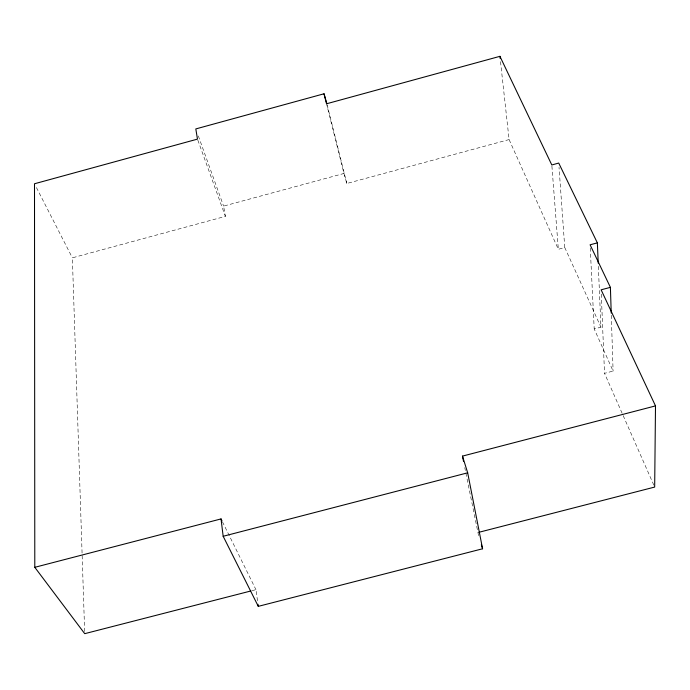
<?xml version="1.0" encoding="UTF-8"?>
<svg xmlns="http://www.w3.org/2000/svg" width="690" height="690" viewBox="0 0 690 690"><rect width="100%" height="100%" fill="white"/><g stroke="black" fill="none" stroke-linecap="round" stroke-linejoin="round"><path stroke-width="0.52" stroke-dasharray="3.45 2.59" d="M500.517 61.66L509.091 139.57L558.331 249.297L564.756 247.512L559.029 167.325M84.654 631.514L72.364 257.827L225.388 216.375L223.586 206.103L343.965 173.466L326.87 105.156M343.965 173.466L346.803 183.497L509.091 139.57M653.809 485.105L604.526 373.325L613.1 371.082L594.211 328.949L600.938 327.181L598.308 265.279M251.772 590.744L255.947 589.665L257.706 602.189M36.441 187.559L72.364 257.827M222.447 521.787L255.947 589.665M564.756 247.512L600.938 327.181M198.341 135.947L223.586 206.103M197.832 140.122L225.388 216.375M478.584 535.638L464.767 467.63M327.12 104.733L346.803 183.497M551.905 166.049L558.331 249.297M590.252 247.995L594.211 328.949M601.292 294.095L604.526 373.325M611.297 315.27L613.1 371.082"/><path stroke-width="1.03" d="M250.729 591.011L84.723 633.67L34.793 567.318L34.5 183.764L197.469 139.121L195.813 128.927L324.024 93.78L326.862 103.698L499.931 56.33L551.819 164.979L558.719 163.047L597.359 242.871L590.097 244.795L610.4 287.359L601.119 289.809L655.5 405.893L654.672 487.071L478.696 532.344M463.516 461.343L462.481 456.107L655.5 405.893M34.793 567.318L221.033 518.923L221.973 520.838M221.033 518.923L223.163 536.277L467.673 472.814L462.481 456.107M223.163 536.277L258.284 606.355L482.586 548.774L467.673 472.814M481.353 544.729L482.586 548.774M324.024 93.78L326.612 104.121M257.991 604.268L258.284 606.355M499.931 56.33L500.164 58.46M597.359 242.871L598.221 263.149M610.4 287.359L611.228 313.122"/></g></svg>
